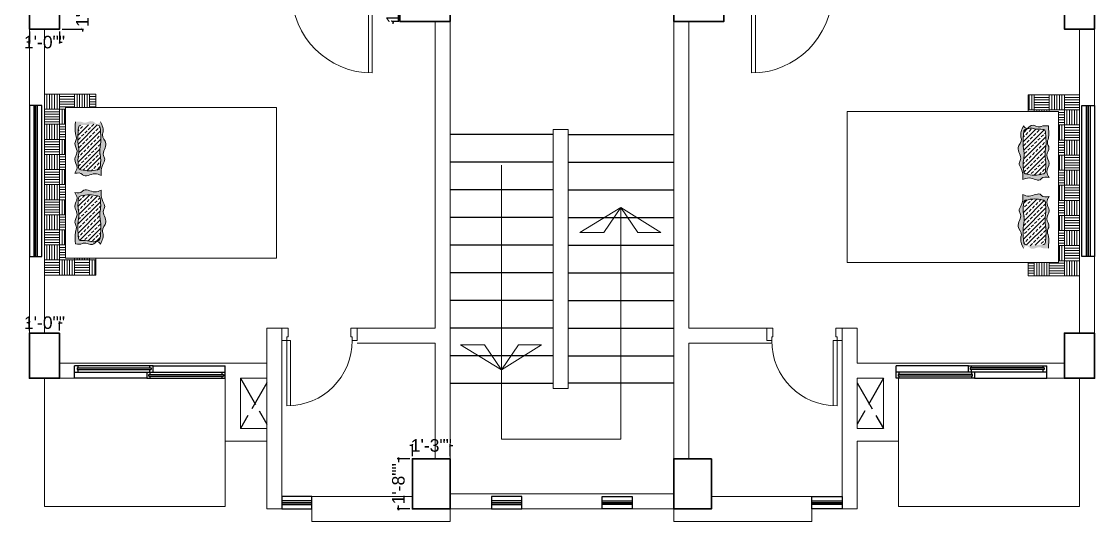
# Model space of a CAD drawing. Header units: inches. Extents: x -6918 to 21732, y -6368 to 1797.
# Drawn here: x 10882.1 to 11309.2, y 388 to 587 of the extents above; entities that cross this region are included whole.
import ezdxf

# ---------------------------------------------------------------- set-up
doc = ezdxf.new("R2010")
doc.units = ezdxf.units.IN
doc.header["$MEASUREMENT"] = 0
doc.linetypes.add('ACAD_ISO02W100', pattern=[15, 12, -3])
for name, color, linetype, lineweight in [('COLOUMN', 10, 'Continuous', 35), ('DIM', 10, 'Continuous', 18), ('dim-8', 7, 'Continuous', 9), ('Door', 6, 'Continuous', 15), ('funiture', 250, 'Continuous', 9), ('furniture', 21, 'Continuous', 15), ('LINE', 250, 'Continuous', 15), ('Raling', 1, 'Continuous', 15), ('STAIR', 32, 'Continuous', 25), ('Varanda', 16, 'Continuous', 15), ('WALL', 7, 'Continuous', 20), ('WINDOW', 5, 'Continuous', 25)]:
    doc.layers.add(name, color=color, linetype=linetype, lineweight=lineweight)
doc.layers.add('DOT', color=140, linetype='ACAD_ISO02W100')
doc.layers.add('Text', color=7, linetype='Continuous')
doc.styles.add('ARIAL', font='arial.ttf')
doc.dimstyles.new('Column Shedule', dxfattribs={"dimscale": 0, "dimtxt": 5, "dimasz": 1, "dimexe": 0.5, "dimexo": 1, "dimgap": 1, "dimtad": 0, "dimdec": 0, "dimzin": 11, "dimdsep": 46, "dimlunit": 3, "dimtxsty": 'ARIAL', "dimblk": 'ARCHTICK', "dimcen": 0.09375, "dimdle": 0.5, "dimclrd": 5, "dimclre": 7, "dimclrt": 7, "dimadec": 0, "dimazin": 0, "dimtfac": 1, "dimtdec": 0, "dimtix": 1, "dimtofl": 0, "dimtmove": 2, "dimatfit": 3, "dimldrblk": 'ARCHTICK', "dimfxl": 3, "dimtolj": 1, "dimtzin": 3, "dimlwd": -1, "dimlwe": -1, "dimarcsym": 1})

# ---------------------------------------------------------------- blocks, each defined once
blk = doc.blocks.new('A$C71373806')
at = {"layer": 'Door'}
for p, q in [((2, 5), (2, 31)), ((3.5, 5), (3.5, 30.96)), ((0, 5), (0, 0)), ((0, 5), (2, 5)), ((2, 5), (2, 3.5)), ((2, 5), (3.5, 5)), ((28, 5), (28, 3.5)), ((30, 5), (28, 5)), ((30, 5), (30, 0)), ((0, 0), (2.5, 0)), ((2, 3.5), (2.5, 3.5)), ((2.5, 3.5), (2.5, 0)), ((27.5, 3.5), (27.5, 0)), ((28, 3.5), (27.5, 3.5)), ((30, 0), (27.5, 0))]:
    blk.add_line(p, q, dxfattribs=at)
blk.add_arc((2, 5), 26, 0, 90, dxfattribs=at)
blk = doc.blocks.new('M door')
at = {"layer": 'Door'}
for p, q in [((10890.88, 11660.35), (10895.88, 11660.35)), ((10890.88, 11660.35), (10890.88, 11658.35)), ((10890.88, 11658.35), (10892.38, 11658.35)), ((10892.38, 11658.35), (10892.38, 11657.85)), ((10892.38, 11657.85), (10895.88, 11657.85)), ((10895.88, 11660.35), (10895.88, 11657.85)), ((10890.88, 11627.85), (10860.42, 11627.85)), ((10890.88, 11626.35), (10890.88, 11627.85)), ((10890.88, 11626.35), (10860.38, 11626.35)), ((10890.88, 11624.35), (10890.88, 11626.35)), ((10890.88, 11626.35), (10892.38, 11626.35)), ((10890.88, 11624.35), (10895.88, 11624.35)), ((10892.38, 11626.85), (10895.88, 11626.85)), ((10892.38, 11626.35), (10892.38, 11626.85)), ((10895.88, 11624.35), (10895.88, 11626.85))]:
    blk.add_line(p, q, dxfattribs=at)
blk.add_arc((10892.38, 11626.35), 32, 90, 180, dxfattribs=at)
blk = doc.blocks.new('ADFSDF')
at = {"layer": 'COLOUMN'}
for points in [[(-22327.73, -19135.6), (-22309.73, -19135.6), (-22309.73, -19147.6), (-22327.73, -19147.6)], [(-22206.23, -19135.6), (-22186.23, -19135.6), (-22186.23, -19150.6), (-22206.23, -19150.6)], [(-22045.23, -19135.6), (-22025.23, -19135.6), (-22025.23, -19150.6), (-22045.23, -19150.6)], [(-21921.73, -19135.6), (-21903.73, -19135.6), (-21903.73, -19147.6), (-21921.73, -19147.6)], [(-22315.73, -19284.6), (-22315.73, -19302.6), (-22327.73, -19302.6), (-22327.73, -19284.6)], [(-22206.23, -19284.6), (-22186.23, -19284.6), (-22186.23, -19299.6), (-22206.23, -19299.6)], [(-22045.23, -19284.6), (-22025.23, -19284.6), (-22025.23, -19299.6), (-22045.23, -19299.6)], [(-21903.73, -19284.6), (-21903.73, -19302.6), (-21915.73, -19302.6), (-21915.73, -19284.6)], [(-22315.73, -19438.6), (-22315.73, -19456.6), (-22327.73, -19456.6), (-22327.73, -19438.6)], [(-22180.23, -19438.6), (-22160.23, -19438.6), (-22160.23, -19453.6), (-22180.23, -19453.6)], [(-22071.23, -19438.6), (-22051.23, -19438.6), (-22051.23, -19453.6), (-22071.23, -19453.6)], [(-21903.73, -19438.6), (-21903.73, -19456.6), (-21915.73, -19456.6), (-21915.73, -19438.6)], [(-22315.73, -19577.6), (-22315.73, -19595.6), (-22327.73, -19595.6), (-22327.73, -19577.6)], [(-21903.73, -19577.6), (-21903.73, -19595.6), (-21915.73, -19595.6), (-21915.73, -19577.6)], [(-22160.23, -19627.6), (-22160.23, -19647.6), (-22175.23, -19647.6), (-22175.23, -19627.6)], [(-22056.23, -19627.6), (-22056.23, -19647.6), (-22071.23, -19647.6), (-22071.23, -19627.6)]]:
    blk.add_lwpolyline(points, close=True, dxfattribs=at)
blk = doc.blocks.new('_ArchTick')
at = {"color": 0, "linetype": 'ByBlock', "const_width": 0.15}
blk.add_lwpolyline([(-0.5, -0.5), (0.5, 0.5)], dxfattribs=at)
blk = doc.blocks.new('*D131')
at = {"layer": 'Defpoints', "color": 0, "lineweight": 40, "transparency": 16777216}
for p in [(11029.86, 602.03), (11032.73, 602.03), (11032.73, 587.03)]:
    blk.add_point(p, dxfattribs=at)
at = {"layer": 'Text', "color": 5, "transparency": 16777216}
for p, q in [((11029.86, 602.03), (11029.86, 603.03)), ((11029.86, 587.03), (11029.86, 586.03))]:
    blk.add_line(p, q, dxfattribs=at)
at = {"layer": 'Text', "color": 7, "transparency": 16777216}
for p, q in [((11031.73, 602.03), (11029.36, 602.03)), ((11031.73, 587.03), (11029.36, 587.03))]:
    blk.add_line(p, q, dxfattribs=at)
at = {"layer": 'Text', "color": 5, "transparency": 16777216}
for p, rotation in [((11029.86, 602.03), 270), ((11029.86, 587.03), 90)]:
    blk.add_blockref('_ArchTick', p, dxfattribs=dict(at, rotation=rotation))
at = {"layer": 'Text', "color": 7, "transparency": 16777216, "insert": (11029.86, 594.53), "char_height": 5, "attachment_point": 5, "rotation": 90, "style": 'ARIAL'}
blk.add_mtext('\\A1;1\'-3""', dxfattribs=at)
blk = doc.blocks.new('*D132')
at = {"layer": 'Defpoints', "color": 0, "lineweight": 40, "transparency": 16777216}
for p in [(10897.23, 602.03), (10897.23, 584.03), (10906.33, 584.03)]:
    blk.add_point(p, dxfattribs=at)
at = {"layer": 'Text', "color": 5, "transparency": 16777216}
for p, q in [((10906.33, 602.03), (10906.33, 603.03)), ((10906.33, 584.03), (10906.33, 583.03))]:
    blk.add_line(p, q, dxfattribs=at)
at = {"layer": 'Text', "color": 7, "transparency": 16777216}
for p, q in [((10898.23, 602.03), (10906.83, 602.03)), ((10898.23, 584.03), (10906.83, 584.03))]:
    blk.add_line(p, q, dxfattribs=at)
at = {"layer": 'Text', "color": 5, "transparency": 16777216}
for p, rotation in [((10906.33, 602.03), 270), ((10906.33, 584.03), 90)]:
    blk.add_blockref('_ArchTick', p, dxfattribs=dict(at, rotation=rotation))
at = {"layer": 'Text', "color": 7, "transparency": 16777216, "insert": (10906.33, 593.03), "char_height": 5, "attachment_point": 5, "rotation": 90, "style": 'ARIAL'}
blk.add_mtext('\\A1;1\'-6""', dxfattribs=at)
blk = doc.blocks.new('*D133')
at = {"layer": 'Defpoints', "color": 0, "lineweight": 40, "transparency": 16777216}
for p in [(10885.23, 584.03), (10897.23, 584.03), (10885.23, 578.79)]:
    blk.add_point(p, dxfattribs=at)
at = {"layer": 'Text', "color": 7, "transparency": 16777216}
for p, q in [((10885.23, 583.03), (10885.23, 578.29)), ((10897.23, 583.03), (10897.23, 578.29))]:
    blk.add_line(p, q, dxfattribs=at)
at = {"layer": 'Text', "color": 5, "transparency": 16777216}
for p, q in [((10885.23, 578.79), (10884.23, 578.79)), ((10897.23, 578.79), (10898.23, 578.79))]:
    blk.add_line(p, q, dxfattribs=at)
blk.add_blockref('_ArchTick', (10885.23, 578.79), dxfattribs=at)
at = {"layer": 'Text', "color": 5, "transparency": 16777216, "rotation": 180}
blk.add_blockref('_ArchTick', (10897.23, 578.79), dxfattribs=at)
at = {"layer": 'Text', "color": 7, "transparency": 16777216, "insert": (10891.23, 578.79), "char_height": 5, "attachment_point": 5, "style": 'ARIAL'}
blk.add_mtext('\\A1;1\'-0""', dxfattribs=at)
blk = doc.blocks.new('*D134')
at = {"layer": 'Defpoints', "color": 0, "lineweight": 40, "transparency": 16777216}
for p in [(10897.23, 467.14), (10885.23, 463.03), (10897.23, 463.03)]:
    blk.add_point(p, dxfattribs=at)
at = {"layer": 'Text', "color": 5, "transparency": 16777216}
for p, q in [((10885.23, 467.14), (10884.23, 467.14)), ((10897.23, 467.14), (10898.23, 467.14))]:
    blk.add_line(p, q, dxfattribs=at)
at = {"layer": 'Text', "color": 7, "transparency": 16777216}
for p, q in [((10885.23, 464.03), (10885.23, 467.64)), ((10897.23, 464.03), (10897.23, 467.64))]:
    blk.add_line(p, q, dxfattribs=at)
at = {"layer": 'Text', "color": 5, "transparency": 16777216}
blk.add_blockref('_ArchTick', (10885.23, 467.14), dxfattribs=at)
at = {"layer": 'Text', "color": 5, "transparency": 16777216, "rotation": 180}
blk.add_blockref('_ArchTick', (10897.23, 467.14), dxfattribs=at)
at = {"layer": 'Text', "color": 7, "transparency": 16777216, "insert": (10891.23, 467.14), "char_height": 5, "attachment_point": 5, "style": 'ARIAL'}
blk.add_mtext('\\A1;1\'-0""', dxfattribs=at)
blk = doc.blocks.new('*D135')
at = {"layer": 'Defpoints', "color": 0, "lineweight": 40, "transparency": 16777216}
for p in [(11032.13, 413.03), (11037.73, 413.03), (11037.73, 393.03)]:
    blk.add_point(p, dxfattribs=at)
at = {"layer": 'Text', "color": 7, "transparency": 16777216}
for p, q in [((11036.73, 413.03), (11031.63, 413.03)), ((11036.73, 393.03), (11031.63, 393.03))]:
    blk.add_line(p, q, dxfattribs=at)
at = {"layer": 'Text', "color": 5, "transparency": 16777216}
for p, q in [((11032.13, 413.53), (11032.13, 411.68)), ((11032.13, 392.53), (11032.13, 394.38))]:
    blk.add_line(p, q, dxfattribs=at)
for p, rotation in [((11032.13, 413.03), 90), ((11032.13, 393.03), 270)]:
    blk.add_blockref('_ArchTick', p, dxfattribs=dict(at, rotation=rotation))
at = {"layer": 'Text', "color": 7, "transparency": 16777216, "insert": (11032.13, 403.03), "char_height": 5, "attachment_point": 5, "rotation": 90, "style": 'ARIAL'}
blk.add_mtext('\\A1;1\'-8""', dxfattribs=at)
blk = doc.blocks.new('*D136')
at = {"layer": 'Defpoints', "color": 0, "lineweight": 40, "transparency": 16777216}
for p in [(11052.73, 418.29), (11037.73, 413.03), (11052.73, 413.03)]:
    blk.add_point(p, dxfattribs=at)
at = {"layer": 'Text', "color": 7, "transparency": 16777216}
for p, q in [((11037.73, 414.03), (11037.73, 418.79)), ((11052.73, 414.03), (11052.73, 418.79))]:
    blk.add_line(p, q, dxfattribs=at)
at = {"layer": 'Text', "color": 5, "transparency": 16777216}
for p, q in [((11037.73, 418.29), (11036.73, 418.29)), ((11052.73, 418.29), (11053.73, 418.29))]:
    blk.add_line(p, q, dxfattribs=at)
blk.add_blockref('_ArchTick', (11037.73, 418.29), dxfattribs=at)
at = {"layer": 'Text', "color": 5, "transparency": 16777216, "rotation": 180}
blk.add_blockref('_ArchTick', (11052.73, 418.29), dxfattribs=at)
at = {"layer": 'Text', "color": 7, "transparency": 16777216, "insert": (11045.23, 418.29), "char_height": 5, "attachment_point": 5, "style": 'ARIAL'}
blk.add_mtext('\\A1;1\'-3""', dxfattribs=at)
blk = doc.blocks.new('A$C33DE3946')
at = {"layer": 'funiture', "linetype": 'ByBlock', "ltscale": 50}
h = blk.add_hatch(color=146, dxfattribs=at)
edge = h.paths.add_edge_path()
edge.add_spline(control_points=[(26.11, 44.95), (25.33, 45.31), (23.06, 46.36), (19.74, 43.94), (18.12, 46.16), (16.86, 45.98), (15.66, 45.81)], knot_values=[0, 0, 0, 0, 2.535089, 7.417238, 7.565084, 10.641303, 10.641303, 10.641303, 10.641303], degree=3, periodic=0)
edge.add_spline(control_points=[(15.66, 45.81), (16.11, 46.53), (17.22, 48.33), (14.72, 51.39), (17.5, 54.6), (15.14, 57.26), (16.65, 59.45), (15.53, 62.38), (15.8, 64.74), (15.97, 66.32)], knot_values=[0, 0, 0, 0, 2.365898, 5.877054, 9.315251, 12.442743, 14.040477, 16.397017, 21.143287, 21.143287, 21.143287, 21.143287], degree=3, periodic=0)
edge.add_spline(control_points=[(15.97, 66.32), (16.94, 66.42), (18.07, 66.54), (20.14, 65.41), (22.47, 67.79), (24.5, 64.66), (25.5, 65.85), (25.92, 66.35)], knot_values=[0, 0, 0, 0, 2.808231, 3.268551, 6.873507, 9.111892, 10.726097, 10.726097, 10.726097, 10.726097], degree=3, periodic=0)
edge.add_spline(control_points=[(25.92, 66.35), (26.58, 64.85), (27.34, 63.09), (26.29, 60.15), (29.54, 57.41), (26.08, 53.93), (28.02, 51.24), (26.07, 48.7), (26.09, 46.44), (26.11, 44.95)], knot_values=[0, 0, 0, 0, 4.610529, 5.374615, 9.016949, 13.930416, 15.45398, 17.711327, 22.172351, 22.172351, 22.172351, 22.172351], degree=3, periodic=0)
edge = h.paths.add_edge_path(flags=16)
edge.add_spline(control_points=[(18.14, 47.2), (19.28, 46.96), (21.49, 46.49), (23.7, 46.97), (24.78, 47.2)], knot_values=[0, 0, 0, 0, 3.429086, 6.69861, 6.69861, 6.69861, 6.69861], degree=3, periodic=0)
edge.add_ellipse((24.78, 48.2), major_axis=(0.708, 0.708), ratio=1, start_angle=225.0292, end_angle=312.4047)
edge.add_spline(control_points=[(25.78, 48.15), (25.92, 49.42), (26.15, 51.51), (25.4, 54.88), (26.27, 58.89), (25.96, 62.08), (25.78, 63.96)], knot_values=[0, 0, 0, 0, 3.808144, 6.257194, 10.21247, 15.843289, 15.843289, 15.843289, 15.843289], degree=3, periodic=0)
edge.add_ellipse((24.78, 63.96), major_axis=(0.707, 0.707), ratio=1, start_angle=315.4095, end_angle=405)
edge.add_spline(control_points=[(24.78, 64.96), (24.32, 65.16), (23.28, 65.63), (21.02, 64.97), (19.27, 64.96), (18.14, 64.96)], knot_values=[0, 0, 0, 0, 1.462449, 3.329855, 6.731129, 6.731129, 6.731129, 6.731129], degree=3, periodic=0)
edge.add_ellipse((18.14, 63.96), major_axis=(-0.707, 0.707), ratio=1, start_angle=-45, end_angle=45)
edge.add_spline(control_points=[(17.14, 63.96), (16.96, 62.08), (16.65, 58.89), (17.52, 54.88), (16.77, 51.51), (17, 49.42), (17.15, 48.15)], knot_values=[0, 0, 0, 0, 5.630819, 9.586095, 12.035145, 15.843289, 15.843289, 15.843289, 15.843289], degree=3, periodic=0)
edge.add_ellipse((18.14, 48.2), major_axis=(0.707, 0.707), ratio=1, start_angle=137.5277, end_angle=225)
h = blk.add_hatch(color=146, dxfattribs=at)
edge = h.paths.add_edge_path()
edge.add_spline(control_points=[(25.92, 17.65), (25.5, 18.15), (24.5, 19.34), (22.47, 16.21), (20.14, 18.59), (18.07, 17.46), (16.94, 17.58), (15.97, 17.68)], knot_values=[0, 0, 0, 0, 1.614205, 3.85259, 7.457546, 7.917867, 10.726097, 10.726097, 10.726097, 10.726097], degree=3, periodic=0)
edge.add_spline(control_points=[(15.97, 17.68), (15.8, 19.26), (15.53, 21.62), (16.65, 24.55), (15.14, 26.74), (17.5, 29.4), (14.72, 32.61), (17.22, 35.67), (16.11, 37.47), (15.66, 38.19)], knot_values=[0, 0, 0, 0, 4.74627, 7.10281, 8.700544, 11.828036, 15.266233, 18.777389, 21.143287, 21.143287, 21.143287, 21.143287], degree=3, periodic=0)
edge.add_spline(control_points=[(15.66, 38.19), (16.86, 38.02), (18.12, 37.84), (19.74, 40.06), (23.06, 37.64), (25.33, 38.69), (26.11, 39.05)], knot_values=[0, 0, 0, 0, 3.076219, 3.224065, 8.106215, 10.641303, 10.641303, 10.641303, 10.641303], degree=3, periodic=0)
edge.add_spline(control_points=[(26.11, 39.05), (26.09, 37.56), (26.07, 35.3), (28.02, 32.76), (26.08, 30.07), (29.54, 26.59), (26.29, 23.85), (27.34, 20.91), (26.58, 19.15), (25.92, 17.65)], knot_values=[0, 0, 0, 0, 4.461025, 6.718371, 8.241935, 13.155403, 16.797737, 17.561823, 22.172351, 22.172351, 22.172351, 22.172351], degree=3, periodic=0)
edge = h.paths.add_edge_path(flags=16)
edge.add_spline(control_points=[(24.78, 36.8), (23.7, 37.03), (21.49, 37.51), (19.28, 37.04), (18.14, 36.8)], knot_values=[0, 0, 0, 0, 3.269523, 6.69861, 6.69861, 6.69861, 6.69861], degree=3, periodic=0)
edge.add_ellipse((18.14, 35.8), major_axis=(-0.707, 0.707), ratio=1, start_angle=-45, end_angle=42.4723)
edge.add_spline(control_points=[(17.15, 35.85), (17, 34.58), (16.77, 32.49), (17.52, 29.12), (16.65, 25.11), (16.96, 21.92), (17.14, 20.04)], knot_values=[0, 0, 0, 0, 3.808144, 6.257194, 10.21247, 15.843289, 15.843289, 15.843289, 15.843289], degree=3, periodic=0)
edge.add_ellipse((18.14, 20.04), major_axis=(0.707, 0.707), ratio=1, start_angle=135, end_angle=225)
edge.add_spline(control_points=[(18.14, 19.04), (19.27, 19.04), (21.02, 19.03), (23.28, 18.37), (24.32, 18.84), (24.78, 19.04)], knot_values=[0, 0, 0, 0, 3.401273, 5.26868, 6.731129, 6.731129, 6.731129, 6.731129], degree=3, periodic=0)
edge.add_ellipse((24.78, 20.04), major_axis=(-0.707, 0.707), ratio=1, start_angle=135, end_angle=224.5905)
edge.add_spline(control_points=[(25.78, 20.04), (25.96, 21.92), (26.27, 25.11), (25.4, 29.12), (26.15, 32.49), (25.92, 34.58), (25.78, 35.85)], knot_values=[0, 0, 0, 0, 5.630819, 9.586095, 12.035145, 15.843289, 15.843289, 15.843289, 15.843289], degree=3, periodic=0)
edge.add_ellipse((24.78, 35.8), major_axis=(-0.708, 0.708), ratio=1, start_angle=227.5953, end_angle=314.9708)
at = {"layer": 'funiture', "color": 146, "linetype": 'ByBlock', "lineweight": 9, "ltscale": 50}
for p, q in [((9.59, 77.31), (3.59, 77.31)), ((3.59, 77.31), (3.59, 71.31)), ((4.59, 77.31), (4.59, 71.31)), ((5.59, 77.31), (5.59, 71.31)), ((6.59, 77.31), (6.59, 71.31)), ((7.59, 77.31), (7.59, 71.31)), ((8.59, 77.31), (8.59, 71.31)), ((15.59, 77.31), (9.59, 77.31)), ((9.59, 77.31), (9.59, 71.31)), ((21.59, 77.31), (15.59, 77.31)), ((15.59, 77.31), (15.59, 72)), ((16.59, 77.31), (16.59, 72)), ((17.59, 77.31), (17.59, 72)), ((18.59, 77.31), (18.59, 72)), ((19.59, 77.31), (19.59, 72)), ((20.59, 77.31), (20.59, 72)), ((24, 77.31), (21.59, 77.31)), ((21.59, 77.31), (21.59, 72)), ((24, 72), (24, 77.31)), ((15.59, 76.31), (9.59, 76.31)), ((15.59, 75.31), (9.59, 75.31)), ((15.59, 74.31), (9.59, 74.31)), ((15.59, 73.31), (9.59, 73.31)), ((24, 76.31), (21.59, 76.31)), ((24, 75.31), (21.59, 75.31)), ((24, 74.31), (21.59, 74.31)), ((24, 73.31), (21.59, 73.31)), ((9.59, 71.31), (3.59, 71.31)), ((3.59, 71.31), (3.59, 65.31)), ((9.59, 70.31), (3.59, 70.31)), ((9.59, 69.31), (3.59, 69.31)), ((15.59, 72.31), (9.59, 72.31)), ((12, 71.31), (9.59, 71.31)), ((9.59, 71.31), (9.59, 65.31)), ((10.59, 71.31), (10.59, 65.31)), ((11.59, 71.31), (11.59, 65.31)), ((24, 72.31), (21.59, 72.31)), ((9.59, 68.31), (3.59, 68.31)), ((9.59, 67.31), (3.59, 67.31)), ((9.59, 66.31), (3.59, 66.31)), ((3.59, 65.31), (3.59, 59.31)), ((9.59, 65.31), (3.59, 65.31)), ((4.59, 65.31), (4.59, 59.31)), ((5.59, 65.31), (5.59, 59.31)), ((6.59, 65.31), (6.59, 59.31)), ((7.59, 65.31), (7.59, 59.31)), ((8.59, 65.31), (8.59, 59.31)), ((9.59, 65.31), (9.59, 59.31)), ((12, 65.31), (9.59, 65.31)), ((12, 64.31), (9.59, 64.31)), ((12, 63.31), (9.59, 63.31)), ((12, 62.31), (9.59, 62.31)), ((12, 61.31), (9.59, 61.31)), ((12, 60.31), (9.59, 60.31)), ((9.59, 59.31), (3.59, 59.31)), ((3.59, 59.31), (3.59, 53.31)), ((9.59, 58.31), (3.59, 58.31)), ((9.59, 57.31), (3.59, 57.31)), ((9.59, 56.31), (3.59, 56.31)), ((12, 59.31), (9.59, 59.31)), ((9.59, 59.31), (9.59, 53.31)), ((10.59, 59.31), (10.59, 53.31)), ((11.59, 59.31), (11.59, 53.31)), ((9.59, 55.31), (3.59, 55.31)), ((9.59, 54.31), (3.59, 54.31)), ((9.59, 53.31), (3.59, 53.31)), ((3.59, 53.31), (3.59, 47.31)), ((4.59, 53.31), (4.59, 47.31)), ((5.59, 53.31), (5.59, 47.31)), ((6.59, 53.31), (6.59, 47.31)), ((7.59, 53.31), (7.59, 47.31)), ((8.59, 53.31), (8.59, 47.31)), ((12, 53.31), (9.59, 53.31)), ((9.59, 53.31), (9.59, 47.31)), ((12, 52.31), (9.59, 52.31)), ((12, 51.31), (9.59, 51.31)), ((9.59, 47.31), (3.59, 47.31)), ((3.59, 47.31), (3.59, 41.31)), ((12, 50.31), (9.59, 50.31)), ((12, 49.31), (9.59, 49.31)), ((12, 48.31), (9.59, 48.31)), ((12, 47.31), (9.59, 47.31)), ((9.59, 47.31), (9.59, 41.31)), ((10.59, 47.31), (10.59, 41.31)), ((11.59, 47.31), (11.59, 41.31)), ((9.59, 46.31), (3.59, 46.31)), ((9.59, 45.31), (3.59, 45.31)), ((9.59, 44.31), (3.59, 44.31)), ((9.59, 43.31), (3.59, 43.31)), ((9.59, 42.31), (3.59, 42.31)), ((9.59, 41.31), (3.59, 41.31)), ((3.59, 41.31), (3.59, 35.31)), ((4.59, 41.31), (4.59, 35.31)), ((5.59, 41.31), (5.59, 35.31)), ((6.59, 41.31), (6.59, 35.31)), ((7.59, 41.31), (7.59, 35.31)), ((8.59, 41.31), (8.59, 35.31)), ((12, 41.31), (9.59, 41.31)), ((9.59, 41.31), (9.59, 35.31)), ((12, 40.31), (9.59, 40.31)), ((12, 39.31), (9.59, 39.31)), ((9.59, 35.31), (3.59, 35.31)), ((3.59, 35.31), (3.59, 29.31)), ((9.59, 34.31), (3.59, 34.31)), ((12, 38.31), (9.59, 38.31)), ((12, 37.31), (9.59, 37.31)), ((12, 36.31), (9.59, 36.31)), ((12, 35.31), (9.59, 35.31)), ((9.59, 35.31), (9.59, 29.31)), ((10.59, 35.31), (10.59, 29.31)), ((11.59, 35.31), (11.59, 29.31)), ((9.59, 33.31), (3.59, 33.31)), ((9.59, 32.31), (3.59, 32.31)), ((9.59, 31.31), (3.59, 31.31)), ((9.59, 30.31), (3.59, 30.31)), ((9.59, 29.31), (3.59, 29.31)), ((3.59, 29.31), (3.59, 23.31)), ((4.59, 29.31), (4.59, 23.31)), ((5.59, 29.31), (5.59, 23.31)), ((6.59, 29.31), (6.59, 23.31)), ((7.59, 29.31), (7.59, 23.31)), ((8.59, 29.31), (8.59, 23.31)), ((12, 29.31), (9.59, 29.31)), ((9.59, 29.31), (9.59, 23.31)), ((12, 28.31), (9.59, 28.31)), ((12, 27.31), (9.59, 27.31)), ((12, 26.31), (9.59, 26.31)), ((9.59, 23.31), (3.59, 23.31)), ((3.59, 23.31), (3.59, 17.31)), ((9.59, 22.31), (3.59, 22.31)), ((12, 25.31), (9.59, 25.31)), ((12, 24.31), (9.59, 24.31)), ((12, 23.31), (9.59, 23.31)), ((9.59, 23.31), (9.59, 17.31)), ((10.59, 23.31), (10.59, 17.31)), ((11.59, 23.31), (11.59, 17.31)), ((9.59, 21.31), (3.59, 21.31)), ((9.59, 20.31), (3.59, 20.31)), ((9.59, 19.31), (3.59, 19.31)), ((9.59, 18.31), (3.59, 18.31)), ((9.59, 17.31), (3.59, 17.31)), ((3.59, 17.31), (3.59, 11.31)), ((4.59, 17.31), (4.59, 11.31)), ((5.59, 17.31), (5.59, 11.31)), ((6.59, 17.31), (6.59, 11.31)), ((7.59, 17.31), (7.59, 11.31)), ((8.59, 17.31), (8.59, 11.31)), ((12, 17.31), (9.59, 17.31)), ((9.59, 17.31), (9.59, 11.31)), ((12, 16.31), (9.59, 16.31)), ((12, 15.31), (9.59, 15.31)), ((12, 14.31), (9.59, 14.31)), ((12, 13.31), (9.59, 13.31)), ((9.59, 11.31), (3.59, 11.31)), ((3.59, 11.31), (3.59, 5.31)), ((9.59, 10.31), (3.59, 10.31)), ((9.59, 9.31), (3.59, 9.31)), ((12, 12.31), (9.59, 12.31)), ((15.59, 11.31), (9.59, 11.31)), ((9.59, 11.31), (9.59, 5.31)), ((10.59, 11.31), (10.59, 5.31)), ((11.59, 11.31), (11.59, 5.31)), ((12.59, 11.31), (12.59, 5.31)), ((13.59, 11.31), (13.59, 5.31)), ((14.59, 11.31), (14.59, 5.31)), ((15.59, 12), (15.59, 11.31)), ((21.59, 11.31), (15.59, 11.31)), ((15.59, 11.31), (15.59, 5.31)), ((21.59, 10.31), (15.59, 10.31)), ((21.59, 9.31), (15.59, 9.31)), ((16.59, 12), (16.59, 11.31)), ((17.59, 12), (17.59, 11.31)), ((18.59, 12), (18.59, 11.31)), ((19.59, 12), (19.59, 11.31)), ((20.59, 12), (20.59, 11.31)), ((21.59, 12), (21.59, 11.31)), ((24, 11.31), (21.59, 11.31)), ((21.59, 11.31), (21.59, 5.31)), ((22.59, 11.31), (22.59, 5.31)), ((23.59, 11.31), (23.59, 5.31)), ((24, 5.31), (24, 12)), ((9.59, 8.31), (3.59, 8.31)), ((9.59, 7.31), (3.59, 7.31)), ((9.59, 6.31), (3.59, 6.31)), ((9.59, 5.31), (3.59, 5.31)), ((15.59, 5.31), (9.59, 5.31)), ((21.59, 8.31), (15.59, 8.31)), ((21.59, 7.31), (15.59, 7.31)), ((21.59, 6.31), (15.59, 6.31)), ((21.59, 5.31), (15.59, 5.31)), ((24, 5.31), (21.59, 5.31))]:
    blk.add_line(p, q, dxfattribs=at)
at = {"layer": 'funiture', "color": 146, "ltscale": 20}
for p, q in [((12, 12), (12, 72)), ((12, 72), (96, 72)), ((96, 72), (96, 12)), ((96, 12), (12, 12))]:
    blk.add_line(p, q, dxfattribs=at)
at = {"layer": 'funiture', "color": 146, "linetype": 'ByBlock', "ltscale": 50}
for p, q in [((21.19, 65.12), (16.9, 60.83)), ((24.62, 65.03), (17.04, 57.44)), ((18.79, 64.49), (17.91, 63.61)), ((23.21, 65.38), (22.33, 64.49)), ((25.7, 64.34), (25.42, 64.05)), ((17.91, 60.08), (17.02, 59.19)), ((17.46, 63.17), (17.03, 62.73)), ((25.89, 62.76), (17.25, 54.12)), ((19.23, 61.4), (18.35, 60.52)), ((20.56, 62.73), (19.67, 61.84)), ((21.88, 64.05), (21, 63.17)), ((22.33, 60.96), (21.44, 60.08)), ((23.65, 62.29), (22.77, 61.4)), ((24.98, 63.61), (24.09, 62.73)), ((25.42, 60.52), (24.54, 59.63)), ((26.01, 61.11), (25.86, 60.96)), ((26.04, 59.37), (16.95, 50.28)), ((18.35, 56.98), (17.46, 56.1)), ((19.67, 58.31), (18.79, 57.42)), ((21, 59.63), (20.12, 58.75)), ((21.44, 56.54), (20.56, 55.66)), ((22.77, 57.87), (21.88, 56.98)), ((24.09, 59.19), (23.21, 58.31)), ((24.54, 56.1), (23.65, 55.21)), ((25.86, 57.42), (24.98, 56.54)), ((17.46, 52.56), (16.99, 52.09)), ((25.66, 55.46), (17.58, 47.37)), ((18.79, 53.89), (17.91, 53)), ((20.12, 55.21), (19.23, 54.33)), ((20.56, 52.12), (19.67, 51.24)), ((25.92, 52.18), (20.52, 46.78)), ((21.88, 53.45), (21, 52.56)), ((23.21, 54.77), (22.33, 53.89)), ((23.65, 51.68), (22.77, 50.79)), ((24.98, 53), (24.09, 52.12)), ((25.71, 53.74), (25.42, 53.45)), ((17.91, 49.47), (17.09, 48.65)), ((19.23, 50.79), (18.35, 49.91)), ((19.67, 47.7), (18.99, 47.02)), ((21, 49.03), (20.12, 48.14)), ((22.33, 50.35), (21.44, 49.47)), ((22.77, 47.26), (22.27, 46.76)), ((24.09, 48.58), (23.21, 47.7)), ((25.82, 48.54), (24.39, 47.11)), ((25.42, 49.91), (24.54, 49.03)), ((25.98, 50.47), (25.86, 50.35)), ((25.91, 34.5), (16.93, 25.51)), ((21.62, 37.27), (16.94, 32.6)), ((17.02, 34.44), (17, 34.42)), ((24.7, 36.82), (17.28, 29.4)), ((18.35, 35.77), (17.46, 34.88)), ((19.67, 37.09), (18.79, 36.21)), ((21.44, 35.33), (20.56, 34.44)), ((22.77, 36.65), (21.88, 35.77)), ((23.23, 37.11), (23.21, 37.09)), ((24.54, 34.88), (23.65, 34)), ((25.74, 36.09), (24.98, 35.33)), ((25.79, 30.83), (16.97, 22.01)), ((17.46, 31.35), (17.11, 31)), ((18.79, 32.68), (17.91, 31.79)), ((20.12, 34), (19.23, 33.12)), ((20.56, 30.91), (19.67, 30.02)), ((21.88, 32.23), (21, 31.35)), ((23.21, 33.56), (22.33, 32.68)), ((23.65, 30.47), (22.77, 29.58)), ((24.98, 31.79), (24.09, 30.91)), ((25.98, 32.8), (25.42, 32.23)), ((17.91, 28.26), (17.16, 27.51)), ((25.79, 27.3), (17.66, 19.17)), ((19.23, 29.58), (18.35, 28.7)), ((19.67, 26.49), (18.79, 25.6)), ((21, 27.81), (20.12, 26.93)), ((22.33, 29.14), (21.44, 28.26)), ((22.77, 26.05), (21.88, 25.16)), ((24.09, 27.37), (23.21, 26.49)), ((25.42, 28.7), (24.54, 27.81)), ((17.02, 23.84), (16.88, 23.7)), ((18.35, 25.16), (17.46, 24.28)), ((18.79, 22.07), (17.91, 21.18)), ((20.12, 23.39), (19.23, 22.51)), ((21.44, 24.72), (20.56, 23.84)), ((26.04, 24.02), (20.94, 18.91)), ((21.88, 21.63), (21, 20.74)), ((23.21, 22.95), (22.33, 22.07)), ((24.54, 24.28), (23.65, 23.39)), ((25.86, 25.6), (24.98, 24.72)), ((25.97, 22.17), (25.42, 21.63)), ((17.46, 20.74), (17.11, 20.39)), ((20.56, 20.3), (19.67, 19.42)), ((23.65, 19.86), (22.77, 18.97)), ((24.98, 21.18), (24.09, 20.3)), ((25.8, 20.24), (24.46, 18.9))]:
    blk.add_line(p, q, dxfattribs=at)
for centre, start, end in [((18.14, 63.96), 90, 180), ((24.78, 63.96), 0, 90), ((24.78, 48.2), 270.0292, 357.4047), ((24.78, 35.8), 2.5953, 89.9708), ((18.14, 20.04), 180, 270), ((24.78, 20.04), 270, 0)]:
    blk.add_arc(centre, 1, start, end, dxfattribs=at)
at = {"layer": 'funiture', "color": 146, "linetype": 'ByBlock', "lineweight": 0, "ltscale": 50}
for centre, start, end in [((18.14, 48.2), 182.5277, 270), ((18.14, 35.8), 90, 177.4723)]:
    blk.add_arc(centre, 1, start, end, dxfattribs=at)
at = {"layer": 'funiture', "color": 146, "linetype": 'ByBlock', "ltscale": 50}
for points, knots in [([(15.97, 66.32), (15.8, 64.74), (15.53, 62.38), (16.65, 59.45), (15.14, 57.26), (17.5, 54.6), (14.72, 51.39), (17.22, 48.33), (16.11, 46.53), (15.66, 45.81)], [0, 0, 0, 0, 4.74627, 7.10281, 8.700544, 11.828036, 15.266233, 18.777389, 21.143287, 21.143287, 21.143287, 21.143287]), ([(25.92, 66.35), (26.58, 64.85), (27.34, 63.09), (26.29, 60.15), (29.54, 57.41), (26.08, 53.93), (28.02, 51.24), (26.07, 48.7), (26.09, 46.44), (26.11, 44.95)], [0, 0, 0, 0, 4.610529, 5.374615, 9.016949, 13.930416, 15.45398, 17.711327, 22.172351, 22.172351, 22.172351, 22.172351]), ([(17.14, 63.96), (16.96, 62.08), (16.65, 58.89), (17.52, 54.88), (16.77, 51.51), (17, 49.42), (17.15, 48.15)], [0, 0, 0, 0, 5.630819, 9.586095, 12.035145, 15.843289, 15.843289, 15.843289, 15.843289]), ([(25.78, 63.96), (25.96, 62.08), (26.27, 58.89), (25.4, 54.88), (26.15, 51.51), (25.92, 49.42), (25.78, 48.15)], [0, 0, 0, 0, 5.630819, 9.586095, 12.035145, 15.843289, 15.843289, 15.843289, 15.843289]), ([(18.14, 47.2), (19.28, 46.96), (21.49, 46.49), (23.7, 46.97), (24.78, 47.2)], [0, 0, 0, 0, 3.429086, 6.69861, 6.69861, 6.69861, 6.69861]), ([(15.66, 45.81), (16.86, 45.98), (18.12, 46.16), (19.74, 43.94), (23.06, 46.36), (25.33, 45.31), (26.11, 44.95)], [0, 0, 0, 0, 3.076219, 3.224065, 8.106215, 10.641303, 10.641303, 10.641303, 10.641303]), ([(15.66, 38.19), (16.86, 38.02), (18.12, 37.84), (19.74, 40.06), (23.06, 37.64), (25.33, 38.69), (26.11, 39.05)], [0, 0, 0, 0, 3.076219, 3.224065, 8.106215, 10.641303, 10.641303, 10.641303, 10.641303]), ([(25.92, 17.65), (26.58, 19.15), (27.34, 20.91), (26.29, 23.85), (29.54, 26.59), (26.08, 30.07), (28.02, 32.76), (26.07, 35.3), (26.09, 37.56), (26.11, 39.05)], [0, 0, 0, 0, 4.610529, 5.374615, 9.016949, 13.930416, 15.45398, 17.711327, 22.172351, 22.172351, 22.172351, 22.172351]), ([(15.97, 17.68), (15.8, 19.26), (15.53, 21.62), (16.65, 24.55), (15.14, 26.74), (17.5, 29.4), (14.72, 32.61), (17.22, 35.67), (16.11, 37.47), (15.66, 38.19)], [0, 0, 0, 0, 4.74627, 7.10281, 8.700544, 11.828036, 15.266233, 18.777389, 21.143287, 21.143287, 21.143287, 21.143287]), ([(17.14, 20.04), (16.96, 21.92), (16.65, 25.11), (17.52, 29.12), (16.77, 32.49), (17, 34.58), (17.15, 35.85)], [0, 0, 0, 0, 5.630819, 9.586095, 12.035145, 15.843289, 15.843289, 15.843289, 15.843289]), ([(18.14, 36.8), (19.28, 37.04), (21.49, 37.51), (23.7, 37.03), (24.78, 36.8)], [0, 0, 0, 0, 3.429086, 6.69861, 6.69861, 6.69861, 6.69861]), ([(25.78, 20.04), (25.96, 21.92), (26.27, 25.11), (25.4, 29.12), (26.15, 32.49), (25.92, 34.58), (25.78, 35.85)], [0, 0, 0, 0, 5.630819, 9.586095, 12.035145, 15.843289, 15.843289, 15.843289, 15.843289]), ([(15.97, 17.68), (16.94, 17.58), (18.07, 17.46), (20.14, 18.59), (22.47, 16.21), (24.5, 19.34), (25.5, 18.15), (25.92, 17.65)], [0, 0, 0, 0, 2.808231, 3.268551, 6.873507, 9.111892, 10.726097, 10.726097, 10.726097, 10.726097]), ([(24.78, 19.04), (24.32, 18.84), (23.28, 18.37), (21.02, 19.03), (19.27, 19.04), (18.14, 19.04)], [0, 0, 0, 0, 1.462449, 3.329855, 6.731129, 6.731129, 6.731129, 6.731129])]:
    blk.add_open_spline(points, degree=3, knots=knots, dxfattribs=at)

msp = doc.modelspace()

# ---------------------------------------------------------------- linework, layer by layer
at = {"layer": 'dim-8', "ltscale": 2}
for points in [[(10885.23, 463.03), (10885.23, 584.03)], [(10891.23, 463.03), (10891.23, 584.03)], [(11303.23, 584.03), (11303.23, 463.03)], [(11309.23, 584.03), (11309.23, 463.03)], [(11214.73, 393.03), (11196.73, 393.03), (11196.73, 388.03), (11141.73, 388.03), (11141.73, 393.03), (11052.73, 393.03), (11052.73, 388.03), (10997.73, 388.03), (10997.73, 393.03), (10979.73, 393.03)]]:
    msp.add_lwpolyline(points, dxfattribs=at)
at = {"layer": 'DOT'}
for p, q in [((10969.23, 445.03), (10979.73, 426.77)), ((11225.23, 445.03), (11214.73, 426.77)), ((10979.73, 443.29), (10969.23, 425.03)), ((11214.73, 443.29), (11225.23, 425.03))]:
    msp.add_line(p, q, dxfattribs=at)
at = {"layer": 'LINE'}
msp.add_lwpolyline([(11073.23, 529.78), (11073.23, 420.77), (11120.73, 420.77), (11120.73, 513.05), (11104.4, 503.05), (11113.9, 503.05), (11120.73, 513.05), (11136.53, 503.05), (11127.47, 503.05), (11120.73, 513.05)], dxfattribs=at)
msp.add_lwpolyline([(11073.23, 448.35), (11056.9, 458.35), (11066.4, 458.35), (11073.23, 448.35), (11089.03, 458.35), (11079.97, 458.35)], close=True, dxfattribs=at)
at = {"layer": 'Raling'}
for points in [[(11096.73, 544.03), (11093.73, 544.03), (11093.73, 441.03), (11096.73, 441.03)], [(11096.73, 544.03), (11099.73, 544.03), (11099.73, 441.03), (11096.73, 441.03)]]:
    msp.add_lwpolyline(points, dxfattribs=at)
at = {"layer": 'STAIR'}
for p, q in [((11093.73, 542.03), (11052.73, 542.03)), ((11099.73, 542.03), (11141.73, 542.03)), ((11093.73, 531.03), (11052.73, 531.03)), ((11099.73, 531.03), (11141.73, 531.03)), ((11093.73, 520.03), (11052.73, 520.03)), ((11099.73, 520.03), (11141.73, 520.03)), ((11093.73, 509.03), (11052.73, 509.03)), ((11099.73, 509.03), (11141.73, 509.03)), ((11093.73, 498.03), (11052.73, 498.03)), ((11099.73, 498.03), (11141.73, 498.03)), ((11093.73, 487.03), (11052.73, 487.03)), ((11099.73, 487.03), (11141.73, 487.03)), ((11093.73, 476.03), (11052.73, 476.03)), ((11099.73, 476.03), (11141.73, 476.03)), ((11093.73, 465.03), (11052.73, 465.03)), ((11099.73, 465.03), (11141.73, 465.03)), ((11093.73, 454.03), (11052.73, 454.03)), ((11099.73, 454.03), (11141.73, 454.03)), ((11052.73, 443.03), (11093.73, 443.03)), ((11141.73, 443.03), (11099.73, 443.03))]:
    msp.add_line(p, q, dxfattribs=at)
at = {"layer": 'Varanda'}
for points in [[(10891.23, 445.03), (10891.23, 394.03), (10963.23, 394.03), (10963.23, 445.03)], [(11303.23, 445.03), (11303.23, 394.03), (11231.23, 394.03), (11231.23, 445.03)]]:
    msp.add_lwpolyline(points, dxfattribs=at)
at = {"layer": 'WALL'}
for p, q in [((11046.73, 587.03), (11046.73, 465.03)), ((11052.73, 587.03), (11052.73, 413.03)), ((11141.73, 587.03), (11141.73, 413.03)), ((11147.73, 587.03), (11147.73, 465.03)), ((10885.23, 584.03), (10885.23, 553.53)), ((11309.23, 584.03), (11309.23, 553.53)), ((10890.23, 553.53), (10885.23, 553.53)), ((11304.23, 553.53), (11309.23, 553.53)), ((10885.23, 493.53), (10885.23, 463.03)), ((10890.23, 493.53), (10885.23, 493.53)), ((11304.23, 493.53), (11309.23, 493.53)), ((11309.23, 493.53), (11309.23, 463.03)), ((10985.73, 465.03), (10979.73, 465.03)), ((10979.73, 465.03), (10979.73, 393.03)), ((10985.73, 465.03), (10985.73, 393.03)), ((11046.73, 465.03), (11015.73, 465.03)), ((11015.73, 465.03), (11015.73, 460.03)), ((11147.73, 465.03), (11178.73, 465.03)), ((11178.73, 465.03), (11178.73, 460.03)), ((11208.73, 465.03), (11214.73, 465.03)), ((11208.73, 465.03), (11208.73, 393.03)), ((11214.73, 465.03), (11214.73, 451.03)), ((11046.73, 459.03), (11015.73, 459.03)), ((11046.73, 459.03), (11046.73, 413.03)), ((11147.73, 459.03), (11180.75, 459.03)), ((11147.73, 459.03), (11147.73, 413.03)), ((10979.73, 451.03), (10897.23, 451.03)), ((10903.23, 450.03), (10903.23, 445.03)), ((10963.23, 450.03), (10963.23, 445.03)), ((11214.73, 451.03), (11297.23, 451.03)), ((11230.23, 450.03), (11230.23, 445.03)), ((11290.23, 450.03), (11290.23, 445.03)), ((10890.23, 445.03), (10885.23, 445.03)), ((10904.23, 445.03), (10897.23, 445.03)), ((10979.73, 445.03), (10969.23, 445.03)), ((10969.23, 445.03), (10969.23, 425.03)), ((11214.73, 445.03), (11225.23, 445.03)), ((11214.73, 445.03), (11214.73, 425.03)), ((11225.23, 445.03), (11225.23, 425.03)), ((11290.23, 445.03), (11297.23, 445.03)), ((10979.73, 425.03), (10969.23, 425.03)), ((11214.73, 425.03), (11225.23, 425.03)), ((10979.73, 420.03), (10963.23, 420.03)), ((11214.73, 420.03), (11231.23, 420.03)), ((11214.73, 420.03), (11214.73, 393.03)), ((11037.73, 398.03), (10997.73, 398.03)), ((10997.73, 398.03), (10997.73, 388.03)), ((11141.73, 399.03), (11052.73, 399.03)), ((11069.23, 398.03), (11069.23, 393.03)), ((11081.23, 398.03), (11081.23, 393.03)), ((11113.23, 398.03), (11113.23, 393.03)), ((11125.23, 398.03), (11125.23, 393.03)), ((11156.73, 398.03), (11196.73, 398.03)), ((11196.73, 398.03), (11196.73, 388.03)), ((10985.73, 393.03), (10980.73, 393.03)), ((11069.23, 393.03), (11052.73, 393.03)), ((11052.73, 393.03), (11052.73, 388.03)), ((11097.23, 393.03), (11081.23, 393.03)), ((11097.23, 393.03), (11113.23, 393.03)), ((11125.23, 393.03), (11141.73, 393.03)), ((11141.73, 393.03), (11141.73, 388.03)), ((11208.73, 393.03), (11213.73, 393.03)), ((11052.73, 388.03), (10997.73, 388.03)), ((11141.73, 388.03), (11196.73, 388.03))]:
    msp.add_line(p, q, dxfattribs=at)
at = {"layer": 'WINDOW'}
for p, q in [((10934.46, 450.03), (10903.23, 450.03)), ((10903.23, 445.03), (10903.23, 450.03)), ((10934.46, 450.03), (10963.23, 450.03)), ((10963.23, 445.03), (10963.23, 450.03)), ((11259, 450.03), (11230.23, 450.03)), ((11230.23, 445.03), (11230.23, 450.03)), ((11259, 450.03), (11290.23, 450.03)), ((11290.23, 445.03), (11290.23, 450.03)), ((10931.98, 445.03), (10903.23, 445.03)), ((10931.98, 445.03), (10963.23, 445.03)), ((10962, 446.57), (10962, 447.53)), ((10962, 445.03), (10962, 445.89)), ((10962.46, 446.57), (10962.46, 445.89)), ((11261.49, 445.03), (11230.23, 445.03)), ((11231, 446.57), (11231, 445.89)), ((11231.46, 446.57), (11231.46, 447.53)), ((11231.46, 445.03), (11231.46, 445.89)), ((11261.49, 445.03), (11290.23, 445.03))]:
    msp.add_line(p, q, dxfattribs=at)
at = {"layer": 'WINDOW', "ltscale": 5}
for p, q in [((10904.23, 449.17), (10933.69, 449.17)), ((10904.23, 449.17), (10904.23, 448.49)), ((10904.69, 449.17), (10904.69, 450.03)), ((10933.23, 449.17), (10933.23, 450.03)), ((10933.69, 449.17), (10933.69, 448.49)), ((10934.46, 447.53), (10934.46, 450.03)), ((11259, 447.53), (11259, 450.03)), ((11289.23, 449.17), (11259.77, 449.17)), ((11259.77, 449.17), (11259.77, 448.49)), ((11260.23, 449.17), (11260.23, 450.03)), ((11288.77, 449.17), (11288.77, 450.03)), ((11289.23, 449.17), (11289.23, 448.49)), ((10903.23, 447.53), (10963.23, 447.53)), ((10904.23, 448.49), (10933.69, 448.49)), ((10904.69, 447.53), (10904.69, 448.49)), ((10931.98, 447.53), (10931.98, 445.03)), ((10932.77, 446.57), (10962.46, 446.57)), ((10932.77, 445.89), (10932.77, 446.57)), ((10932.77, 445.89), (10962.46, 445.89)), ((10933.23, 447.53), (10933.23, 448.49)), ((10933.23, 447.53), (10933.23, 446.57)), ((10933.23, 445.89), (10933.23, 445.03)), ((11290.23, 447.53), (11230.23, 447.53)), ((11260.69, 446.57), (11231, 446.57)), ((11260.69, 445.89), (11231, 445.89)), ((11289.23, 448.49), (11259.77, 448.49)), ((11260.23, 447.53), (11260.23, 448.49)), ((11260.23, 447.53), (11260.23, 446.57)), ((11260.23, 445.89), (11260.23, 445.03)), ((11260.69, 445.89), (11260.69, 446.57)), ((11261.49, 447.53), (11261.49, 445.03)), ((11288.77, 447.53), (11288.77, 448.49))]:
    msp.add_line(p, q, dxfattribs=at)
at = {"layer": 'WINDOW'}
for points in [[(10885.23, 493.53), (10890.23, 493.53), (10890.23, 553.53), (10885.23, 553.53)], [(10886.98, 493.53), (10888.48, 493.53), (10888.48, 553.53), (10886.98, 553.53)], [(10887.73, 493.53), (10887.73, 493.53), (10887.73, 553.53), (10887.73, 553.53)], [(11309.23, 493.53), (11304.23, 493.53), (11304.23, 553.53), (11309.23, 553.53)], [(11307.48, 493.53), (11305.98, 493.53), (11305.98, 553.53), (11307.48, 553.53)], [(11306.73, 493.53), (11306.73, 493.53), (11306.73, 553.53), (11306.73, 553.53)], [(10985.73, 398.03), (10985.73, 393.03), (10997.73, 393.03), (10997.73, 398.03)], [(11069.23, 398.03), (11069.23, 393.03), (11081.23, 393.03), (11081.23, 398.03)], [(11125.23, 398.03), (11125.23, 393.03), (11113.23, 393.03), (11113.23, 398.03)], [(11208.73, 398.03), (11208.73, 393.03), (11196.73, 393.03), (11196.73, 398.03)], [(10985.73, 396.28), (10985.73, 394.78), (10997.73, 394.78), (10997.73, 396.28)], [(10985.73, 395.53), (10985.73, 395.53), (10997.73, 395.53), (10997.73, 395.53)], [(11069.23, 396.28), (11069.23, 394.78), (11081.23, 394.78), (11081.23, 396.28)], [(11069.23, 395.53), (11069.23, 395.53), (11081.23, 395.53), (11081.23, 395.53)], [(11125.23, 396.28), (11125.23, 394.78), (11113.23, 394.78), (11113.23, 396.28)], [(11125.23, 395.53), (11125.23, 395.53), (11113.23, 395.53), (11113.23, 395.53)], [(11208.73, 396.28), (11208.73, 394.78), (11196.73, 394.78), (11196.73, 396.28)], [(11208.73, 395.53), (11208.73, 395.53), (11196.73, 395.53), (11196.73, 395.53)]]:
    msp.add_lwpolyline(points, close=True, dxfattribs=at)

# ---------------------------------------------------------------- block references
at = {"layer": 'COLOUMN'}
msp.add_blockref('ADFSDF', (33212.96, 20040.62), dxfattribs=at)
at = {"layer": 'DIM', "rotation": 90}
msp.add_blockref('M door', (22648.08, -10293.85), dxfattribs=at)
at = {"layer": 'DIM', "xscale": -1, "rotation": 270}
msp.add_blockref('M door', (-453.62, -10293.85), dxfattribs=at)
at = {"layer": 'furniture', "ltscale": 20}
msp.add_blockref('A$C33DE3946', (10887.64, 480.8), dxfattribs=at)
at = {"layer": 'furniture', "ltscale": 20, "rotation": 180}
msp.add_blockref('A$C33DE3946', (11306.82, 563.14), dxfattribs=at)
at = {"layer": 'WALL', "xscale": -1, "rotation": 180}
msp.add_blockref('A$C71373806', (10985.73, 465.03), dxfattribs=at)
at = {"layer": 'WALL', "rotation": 180}
msp.add_blockref('A$C71373806', (11208.73, 465.03), dxfattribs=at)

# ---------------------------------------------------------------- dimensions: what is measured, and where the dimension line sits
at = {"layer": 'Text'}
for base, p1, p2, picture, middle in [((10906.33, 584.03), (10897.23, 602.03), (10897.23, 584.03), '*D132', (10906.33, 593.03)), ((11029.86, 602.03), (11032.73, 587.03), (11032.73, 602.03), '*D131', (11029.86, 594.53)), ((11032.13, 413.03), (11037.73, 393.03), (11037.73, 413.03), '*D135', (11032.13, 403.03))]:
    dim = msp.add_linear_dim(base=base, p1=p1, p2=p2, angle=90, dimstyle='Column Shedule', override={"dimscale": 1, "dimpost": '"'}, dxfattribs=at)
    dim.commit()
    dim.dimension.update_dxf_attribs({"geometry": picture, "text_midpoint": middle})
for base, p1, p2, picture, middle in [((10885.23, 578.79), (10897.23, 584.03), (10885.23, 584.03), '*D133', (10891.23, 578.79)), ((10897.23, 467.14), (10885.23, 463.03), (10897.23, 463.03), '*D134', (10891.23, 467.14)), ((11052.73, 418.29), (11037.73, 413.03), (11052.73, 413.03), '*D136', (11045.23, 418.29))]:
    dim = msp.add_linear_dim(base=base, p1=p1, p2=p2, dimstyle='Column Shedule', override={"dimscale": 1, "dimpost": '"'}, dxfattribs=at)
    dim.commit()
    dim.dimension.update_dxf_attribs({"geometry": picture, "text_midpoint": middle})

doc.saveas('drawing.dxf')
